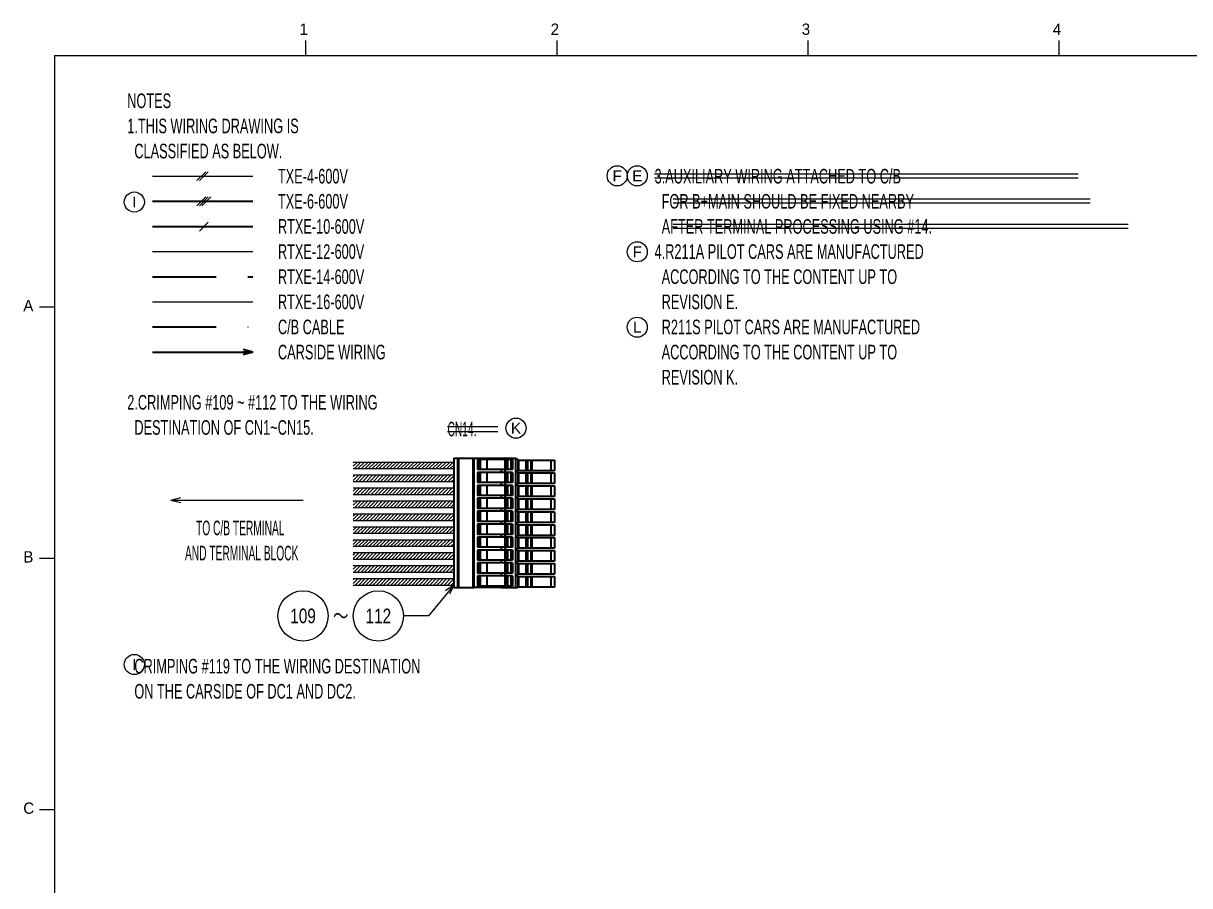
# Model space of a CAD drawing. Header units: millimetres. Extents: x 10 to 832, y 7 to 590.
# Drawn here: x 29.3 to 261.5, y 418.8 to 590.4 of the extents above; entities that cross this region are included whole.
import ezdxf
from ezdxf.enums import TextEntityAlignment as Align

# ---------------------------------------------------------------- set-up
doc = ezdxf.new("R2010")
doc.units = ezdxf.units.MM
doc.linetypes.add('DASHDOT', pattern=[25.3, 12.7, -6.3, 0, -6.3])
doc.linetypes.add('DASHED', pattern=[19, 12.7, -6.3])
for name, color, linetype in [('GR1_05', 7, 'Continuous'), ('GR1_15', 7, 'Continuous'), ('図面枠B6M', 7, 'Continuous'), ('表題、部品表_01', 7, 'Continuous')]:
    doc.layers.add(name, color=color, linetype=linetype)
doc.styles.add('HG丸ｺﾞｼｯｸM-PRO', font='')
doc.styles.get('HG丸ｺﾞｼｯｸM-PRO').set_extended_font_data('HG丸ｺﾞｼｯｸM-PRO')
pattern_1 = [(45, (0, 0), (-0.3535534, 0.3535534), [])]

# ---------------------------------------------------------------- blocks, each defined once
blk = doc.blocks.new('BLKF023')
at = {"layer": '図面枠B6M', "color": 4, "linetype": 'Continuous', "lineweight": 13}
for p, q in [((85.5, 587), (85.5, 584)), ((135.5, 587), (135.5, 584)), ((185.5, 587), (185.5, 584)), ((235.5, 587), (235.5, 584)), ((32.5, 534), (35.5, 534)), ((32.5, 484), (35.5, 484)), ((32.5, 434), (35.5, 434))]:
    blk.add_line(p, q, dxfattribs=at)
at = {"layer": '図面枠B6M', "color": 2, "linetype": 'Continuous', "lineweight": 25}
for q in [(35.5, 15), (831.5, 584)]:
    blk.add_line((35.5, 584), q, dxfattribs=at)
at = {"layer": '図面枠B6M', "color": 4, "linetype": 'Continuous', "lineweight": 13, "style": 'HG丸ｺﾞｼｯｸM-PRO'}
for s, width, p in [('1', 1.003994, (84.29, 587.45)), ('2', 1.003994, (134.3, 587.45)), ('3', 1.003994, (184.29, 587.45)), ('4', 1.003994, (234.29, 587.45)), ('A', 1.002405, (29.29, 532.45)), ('B', 1.004704, (29.29, 482.45)), ('C', 1.001214, (29.29, 432.45))]:
    blk.add_text(s, height=2.25, dxfattribs=dict(at, width=width)).set_placement(p, align=Align.BOTTOM_LEFT)
blk = doc.blocks.new('FXTIP_ARROW_E')
at = {"color": 0, "linetype": 'Continuous', "lineweight": -2}
for q in [(-1, 0), (-0.97, 0.26), (-0.97, -0.26)]:
    blk.add_line((0, 0), q, dxfattribs=at)
blk = doc.blocks.new('BLKF164')
at = {"layer": '表題、部品表_01', "color": 3, "linetype": 'Continuous', "lineweight": 35}
for p, q in [((115, 503.87), (115.75, 503.87)), ((115, 503.87), (115, 478.13)), ((115.75, 503.87), (115.8, 503.87)), ((115.75, 503.87), (115.75, 478.13)), ((115.8, 503.87), (115.85, 503.87)), ((115.85, 503.87), (115.93, 503.87)), ((115.93, 503.87), (118.8, 503.87)), ((115.93, 503.87), (115.93, 478.13)), ((118.8, 503.87), (118.98, 503.87)), ((118.8, 503.87), (118.8, 478.13)), ((118.98, 503.87), (124.45, 503.87)), ((118.98, 503.87), (118.98, 478.13)), ((119.73, 503.62), (119.73, 501.6)), ((119.87, 503.62), (119.73, 503.62)), ((120.28, 503.62), (119.87, 503.62)), ((119.87, 503.62), (119.87, 501.6)), ((121.59, 503.62), (120.28, 503.62)), ((120.28, 503.62), (120.28, 501.6)), ((121.59, 503.62), (121.59, 501.6)), ((124.45, 503.62), (121.59, 503.62)), ((124.45, 503.87), (125.16, 503.87)), ((124.45, 503.62), (124.45, 503.87)), ((125.16, 503.62), (124.45, 503.62)), ((125.23, 503.87), (125.16, 503.87)), ((125.16, 503.62), (125.16, 503.87)), ((125.16, 503.62), (125.2, 503.62)), ((125.2, 503.62), (125.2, 501.6)), ((125.2, 503.62), (125.23, 503.62)), ((125.23, 503.87), (127.29, 503.87)), ((125.23, 503.62), (125.23, 503.87)), ((125.44, 503.62), (125.23, 503.62)), ((125.73, 503.62), (125.44, 503.62)), ((125.44, 503.62), (125.44, 501.6)), ((125.73, 503.62), (125.73, 501.6)), ((126.34, 503.62), (125.73, 503.62)), ((126.69, 503.62), (126.34, 503.62)), ((126.34, 503.62), (126.34, 501.6)), ((126.69, 503.62), (126.69, 501.6)), ((127.29, 503.87), (127.31, 503.87)), ((127.29, 503.87), (127.29, 478.13)), ((127.31, 503.87), (127.81, 503.52)), ((127.81, 503.52), (127.84, 503.52)), ((127.84, 501.4), (127.84, 503.52)), ((127.84, 503.52), (127.98, 503.52)), ((127.98, 503.52), (129.45, 503.52)), ((127.98, 501.4), (127.98, 503.52)), ((129.45, 503.52), (129.73, 503.52)), ((129.45, 501.4), (129.45, 503.52)), ((129.73, 503.52), (130.45, 503.52)), ((129.73, 501.4), (129.73, 503.52)), ((130.45, 503.52), (130.59, 503.52)), ((130.45, 501.4), (130.45, 503.52)), ((130.59, 501.4), (130.59, 503.52)), ((130.59, 503.52), (134.34, 503.52)), ((134.34, 503.52), (135.09, 503.52)), ((134.34, 503.52), (134.34, 501.4)), ((135.09, 503.52), (135.09, 501.4)), ((119.87, 501.6), (119.73, 501.6)), ((119.87, 501.05), (119.73, 501.05)), ((119.73, 501.05), (119.73, 499.02)), ((120.28, 501.6), (119.87, 501.6)), ((120.28, 501.05), (119.87, 501.05)), ((119.87, 501.05), (119.87, 499.02)), ((121.59, 501.6), (120.28, 501.6)), ((121.59, 501.05), (120.28, 501.05)), ((120.28, 501.05), (120.28, 499.02)), ((124.45, 501.6), (121.59, 501.6)), ((121.59, 501.05), (121.59, 499.02)), ((124.45, 501.05), (121.59, 501.05)), ((125.16, 501.6), (124.45, 501.6)), ((124.45, 501.6), (124.45, 501.3)), ((124.45, 501.05), (124.45, 501.3)), ((125.16, 501.05), (124.45, 501.05)), ((125.16, 501.6), (125.2, 501.6)), ((125.16, 501.6), (125.16, 501.3)), ((125.16, 501.05), (125.16, 501.3)), ((125.16, 501.3), (125.23, 501.3)), ((125.16, 501.05), (125.2, 501.05)), ((125.2, 501.6), (125.23, 501.6)), ((125.2, 501.05), (125.23, 501.05)), ((125.2, 501.05), (125.2, 499.02)), ((125.44, 501.6), (125.23, 501.6)), ((125.23, 501.6), (125.23, 501.3)), ((125.23, 501.05), (125.23, 501.3)), ((125.44, 501.05), (125.23, 501.05)), ((125.73, 501.6), (125.44, 501.6)), ((125.73, 501.05), (125.44, 501.05)), ((125.44, 501.05), (125.44, 499.02)), ((126.34, 501.6), (125.73, 501.6)), ((126.34, 501.05), (125.73, 501.05)), ((125.73, 501.05), (125.73, 499.02)), ((126.69, 501.6), (126.34, 501.6)), ((126.69, 501.05), (126.34, 501.05)), ((126.34, 501.05), (126.34, 499.02)), ((126.69, 501.05), (126.69, 499.02)), ((127.31, 501.3), (127.81, 500.95)), ((127.31, 501.3), (127.67, 501.3)), ((127.81, 501.4), (127.67, 501.3)), ((127.84, 501.4), (127.81, 501.4)), ((127.81, 500.95), (127.84, 500.95)), ((127.98, 501.4), (127.84, 501.4)), ((127.84, 498.82), (127.84, 500.95)), ((127.84, 500.95), (127.98, 500.95)), ((129.45, 501.4), (127.98, 501.4)), ((127.98, 498.82), (127.98, 500.95)), ((127.98, 500.95), (129.45, 500.95)), ((129.73, 501.4), (129.45, 501.4)), ((129.45, 498.82), (129.45, 500.95)), ((129.45, 500.95), (129.73, 500.95)), ((130.45, 501.4), (129.73, 501.4)), ((129.73, 498.82), (129.73, 500.95)), ((129.73, 500.95), (130.45, 500.95)), ((130.59, 501.4), (130.45, 501.4)), ((130.45, 498.82), (130.45, 500.95)), ((130.45, 500.95), (130.59, 500.95)), ((134.34, 501.4), (130.59, 501.4)), ((130.59, 500.95), (134.34, 500.95)), ((130.59, 498.82), (130.59, 500.95)), ((135.09, 501.4), (134.34, 501.4)), ((134.34, 500.95), (135.09, 500.95)), ((134.34, 500.95), (134.34, 498.82)), ((135.09, 500.95), (135.09, 498.82)), ((119.87, 499.02), (119.73, 499.02)), ((119.87, 498.47), (119.73, 498.47)), ((119.73, 498.47), (119.73, 496.45)), ((120.28, 499.02), (119.87, 499.02)), ((120.28, 498.47), (119.87, 498.47)), ((119.87, 498.47), (119.87, 496.45)), ((121.59, 499.02), (120.28, 499.02)), ((121.59, 498.47), (120.28, 498.47)), ((120.28, 498.47), (120.28, 496.45)), ((124.45, 499.02), (121.59, 499.02)), ((121.59, 498.47), (121.59, 496.45)), ((124.45, 498.47), (121.59, 498.47)), ((124.45, 499.02), (124.45, 498.72)), ((125.16, 499.02), (124.45, 499.02)), ((124.45, 498.47), (124.45, 498.72)), ((125.16, 498.47), (124.45, 498.47)), ((125.16, 499.02), (125.2, 499.02)), ((125.16, 499.02), (125.16, 498.72)), ((125.16, 498.72), (125.23, 498.72)), ((125.16, 498.47), (125.16, 498.72)), ((125.16, 498.47), (125.2, 498.47)), ((125.2, 499.02), (125.23, 499.02)), ((125.2, 498.47), (125.23, 498.47)), ((125.2, 498.47), (125.2, 496.45)), ((125.44, 499.02), (125.23, 499.02)), ((125.23, 499.02), (125.23, 498.72)), ((125.23, 498.47), (125.23, 498.72)), ((125.44, 498.47), (125.23, 498.47)), ((125.73, 499.02), (125.44, 499.02)), ((125.44, 498.47), (125.44, 496.45)), ((125.73, 498.47), (125.44, 498.47)), ((126.34, 499.02), (125.73, 499.02)), ((125.73, 498.47), (125.73, 496.45)), ((126.34, 498.47), (125.73, 498.47)), ((126.69, 499.02), (126.34, 499.02)), ((126.34, 498.47), (126.34, 496.45)), ((126.69, 498.47), (126.34, 498.47)), ((126.69, 498.47), (126.69, 496.45)), ((127.31, 498.72), (127.81, 498.37)), ((127.31, 498.72), (127.67, 498.72)), ((127.81, 498.82), (127.67, 498.72)), ((127.84, 498.82), (127.81, 498.82)), ((127.81, 498.37), (127.84, 498.37)), ((127.98, 498.82), (127.84, 498.82)), ((127.84, 496.25), (127.84, 498.37)), ((127.84, 498.37), (127.98, 498.37)), ((129.45, 498.82), (127.98, 498.82)), ((127.98, 496.25), (127.98, 498.37)), ((127.98, 498.37), (129.45, 498.37)), ((129.73, 498.82), (129.45, 498.82)), ((129.45, 496.25), (129.45, 498.37)), ((129.45, 498.37), (129.73, 498.37)), ((130.45, 498.82), (129.73, 498.82)), ((129.73, 496.25), (129.73, 498.37)), ((129.73, 498.37), (130.45, 498.37)), ((130.59, 498.82), (130.45, 498.82)), ((130.45, 496.25), (130.45, 498.37)), ((130.45, 498.37), (130.59, 498.37)), ((134.34, 498.82), (130.59, 498.82)), ((130.59, 498.37), (134.34, 498.37)), ((130.59, 496.25), (130.59, 498.37)), ((135.09, 498.82), (134.34, 498.82)), ((134.34, 498.37), (135.09, 498.37)), ((134.34, 498.37), (134.34, 496.25)), ((135.09, 498.37), (135.09, 496.25)), ((119.87, 496.45), (119.73, 496.45)), ((119.87, 495.9), (119.73, 495.9)), ((119.73, 495.9), (119.73, 493.87)), ((120.28, 496.45), (119.87, 496.45)), ((119.87, 495.9), (119.87, 493.87)), ((120.28, 495.9), (119.87, 495.9)), ((121.59, 496.45), (120.28, 496.45)), ((121.59, 495.9), (120.28, 495.9)), ((120.28, 495.9), (120.28, 493.87)), ((124.45, 496.45), (121.59, 496.45)), ((121.59, 495.9), (121.59, 493.87)), ((124.45, 495.9), (121.59, 495.9)), ((124.45, 496.45), (124.45, 496.15)), ((125.16, 496.45), (124.45, 496.45)), ((124.45, 495.9), (124.45, 496.15)), ((125.16, 495.9), (124.45, 495.9)), ((125.16, 496.45), (125.2, 496.45)), ((125.16, 496.45), (125.16, 496.15)), ((125.16, 495.9), (125.16, 496.15)), ((125.16, 496.15), (125.23, 496.15)), ((125.16, 495.9), (125.2, 495.9)), ((125.2, 496.45), (125.23, 496.45)), ((125.2, 495.9), (125.2, 493.87)), ((125.2, 495.9), (125.23, 495.9)), ((125.44, 496.45), (125.23, 496.45)), ((125.23, 496.45), (125.23, 496.15)), ((125.23, 495.9), (125.23, 496.15)), ((125.44, 495.9), (125.23, 495.9)), ((125.73, 496.45), (125.44, 496.45)), ((125.44, 495.9), (125.44, 493.87)), ((125.73, 495.9), (125.44, 495.9)), ((126.34, 496.45), (125.73, 496.45)), ((126.34, 495.9), (125.73, 495.9)), ((125.73, 495.9), (125.73, 493.87)), ((126.69, 496.45), (126.34, 496.45)), ((126.34, 495.9), (126.34, 493.87)), ((126.69, 495.9), (126.34, 495.9)), ((126.69, 495.9), (126.69, 493.87)), ((127.31, 496.15), (127.81, 495.8)), ((127.31, 496.15), (127.67, 496.15)), ((127.81, 496.25), (127.67, 496.15)), ((127.84, 496.25), (127.81, 496.25)), ((127.81, 495.8), (127.84, 495.8)), ((127.98, 496.25), (127.84, 496.25)), ((127.84, 493.67), (127.84, 495.8)), ((127.84, 495.8), (127.98, 495.8)), ((129.45, 496.25), (127.98, 496.25)), ((127.98, 493.67), (127.98, 495.8)), ((127.98, 495.8), (129.45, 495.8)), ((129.73, 496.25), (129.45, 496.25)), ((129.45, 493.67), (129.45, 495.8)), ((129.45, 495.8), (129.73, 495.8)), ((130.45, 496.25), (129.73, 496.25)), ((129.73, 493.67), (129.73, 495.8)), ((129.73, 495.8), (130.45, 495.8)), ((130.59, 496.25), (130.45, 496.25)), ((130.45, 493.67), (130.45, 495.8)), ((130.45, 495.8), (130.59, 495.8)), ((134.34, 496.25), (130.59, 496.25)), ((130.59, 493.67), (130.59, 495.8)), ((130.59, 495.8), (134.34, 495.8)), ((135.09, 496.25), (134.34, 496.25)), ((134.34, 495.8), (134.34, 493.67)), ((134.34, 495.8), (135.09, 495.8)), ((135.09, 495.8), (135.09, 493.67)), ((119.87, 493.87), (119.73, 493.87)), ((119.73, 493.33), (119.73, 491.3)), ((119.87, 493.33), (119.73, 493.33)), ((120.28, 493.87), (119.87, 493.87)), ((119.87, 493.33), (119.87, 491.3)), ((120.28, 493.33), (119.87, 493.33)), ((121.59, 493.87), (120.28, 493.87)), ((120.28, 493.33), (120.28, 491.3)), ((121.59, 493.33), (120.28, 493.33)), ((124.45, 493.87), (121.59, 493.87)), ((121.59, 493.33), (121.59, 491.3)), ((124.45, 493.33), (121.59, 493.33)), ((124.45, 493.87), (124.45, 493.57)), ((125.16, 493.87), (124.45, 493.87)), ((124.45, 493.33), (124.45, 493.57)), ((125.16, 493.33), (124.45, 493.33)), ((125.16, 493.87), (125.16, 493.57)), ((125.16, 493.87), (125.2, 493.87)), ((125.16, 493.33), (125.16, 493.57)), ((125.16, 493.57), (125.23, 493.57)), ((125.16, 493.33), (125.2, 493.33)), ((125.2, 493.87), (125.23, 493.87)), ((125.2, 493.33), (125.2, 491.3)), ((125.2, 493.33), (125.23, 493.33)), ((125.44, 493.87), (125.23, 493.87)), ((125.23, 493.87), (125.23, 493.57)), ((125.23, 493.33), (125.23, 493.57)), ((125.44, 493.33), (125.23, 493.33)), ((125.73, 493.87), (125.44, 493.87)), ((125.73, 493.33), (125.44, 493.33)), ((125.44, 493.33), (125.44, 491.3)), ((126.34, 493.87), (125.73, 493.87)), ((125.73, 493.33), (125.73, 491.3)), ((126.34, 493.33), (125.73, 493.33)), ((126.69, 493.87), (126.34, 493.87)), ((126.69, 493.33), (126.34, 493.33)), ((126.34, 493.33), (126.34, 491.3)), ((126.69, 493.33), (126.69, 491.3)), ((127.31, 493.57), (127.81, 493.23)), ((127.31, 493.57), (127.67, 493.57)), ((127.81, 493.67), (127.67, 493.57)), ((127.84, 493.67), (127.81, 493.67)), ((127.81, 493.23), (127.84, 493.23)), ((127.98, 493.67), (127.84, 493.67)), ((127.84, 493.23), (127.98, 493.23)), ((127.84, 491.1), (127.84, 493.23)), ((129.45, 493.67), (127.98, 493.67)), ((127.98, 493.23), (129.45, 493.23)), ((127.98, 491.1), (127.98, 493.23)), ((129.73, 493.67), (129.45, 493.67)), ((129.45, 491.1), (129.45, 493.23)), ((129.45, 493.23), (129.73, 493.23)), ((130.45, 493.67), (129.73, 493.67)), ((129.73, 493.23), (130.45, 493.23)), ((129.73, 491.1), (129.73, 493.23)), ((130.59, 493.67), (130.45, 493.67)), ((130.45, 493.23), (130.59, 493.23)), ((130.45, 491.1), (130.45, 493.23)), ((134.34, 493.67), (130.59, 493.67)), ((130.59, 493.23), (134.34, 493.23)), ((130.59, 491.1), (130.59, 493.23)), ((135.09, 493.67), (134.34, 493.67)), ((134.34, 493.23), (134.34, 491.1)), ((134.34, 493.23), (135.09, 493.23)), ((135.09, 493.23), (135.09, 491.1)), ((119.87, 491.3), (119.73, 491.3)), ((119.73, 490.75), (119.73, 488.73)), ((119.87, 490.75), (119.73, 490.75)), ((120.28, 491.3), (119.87, 491.3)), ((119.87, 490.75), (119.87, 488.73)), ((120.28, 490.75), (119.87, 490.75)), ((121.59, 491.3), (120.28, 491.3)), ((120.28, 490.75), (120.28, 488.73)), ((121.59, 490.75), (120.28, 490.75)), ((124.45, 491.3), (121.59, 491.3)), ((121.59, 490.75), (121.59, 488.73)), ((124.45, 490.75), (121.59, 490.75)), ((125.16, 491.3), (124.45, 491.3)), ((124.45, 491.3), (124.45, 491)), ((124.45, 490.75), (124.45, 491)), ((125.16, 490.75), (124.45, 490.75)), ((125.16, 491.3), (125.16, 491)), ((125.16, 491.3), (125.2, 491.3)), ((125.16, 490.75), (125.16, 491)), ((125.16, 491), (125.23, 491)), ((125.16, 490.75), (125.2, 490.75)), ((125.2, 491.3), (125.23, 491.3)), ((125.2, 490.75), (125.2, 488.73)), ((125.2, 490.75), (125.23, 490.75)), ((125.44, 491.3), (125.23, 491.3)), ((125.23, 491.3), (125.23, 491)), ((125.23, 490.75), (125.23, 491)), ((125.44, 490.75), (125.23, 490.75)), ((125.73, 491.3), (125.44, 491.3)), ((125.44, 490.75), (125.44, 488.73)), ((125.73, 490.75), (125.44, 490.75)), ((126.34, 491.3), (125.73, 491.3)), ((125.73, 490.75), (125.73, 488.73)), ((126.34, 490.75), (125.73, 490.75)), ((126.69, 491.3), (126.34, 491.3)), ((126.69, 490.75), (126.34, 490.75)), ((126.34, 490.75), (126.34, 488.73)), ((126.69, 490.75), (126.69, 488.73)), ((127.31, 491), (127.81, 490.65)), ((127.31, 491), (127.67, 491)), ((127.81, 491.1), (127.67, 491)), ((127.84, 491.1), (127.81, 491.1)), ((127.81, 490.65), (127.84, 490.65)), ((127.98, 491.1), (127.84, 491.1)), ((127.84, 490.65), (127.98, 490.65)), ((127.84, 488.53), (127.84, 490.65)), ((129.45, 491.1), (127.98, 491.1)), ((127.98, 490.65), (129.45, 490.65)), ((127.98, 488.53), (127.98, 490.65)), ((129.73, 491.1), (129.45, 491.1)), ((129.45, 490.65), (129.73, 490.65)), ((129.45, 488.53), (129.45, 490.65)), ((130.45, 491.1), (129.73, 491.1)), ((129.73, 490.65), (130.45, 490.65)), ((129.73, 488.53), (129.73, 490.65)), ((130.59, 491.1), (130.45, 491.1)), ((130.45, 488.53), (130.45, 490.65)), ((130.45, 490.65), (130.59, 490.65)), ((134.34, 491.1), (130.59, 491.1)), ((130.59, 490.65), (134.34, 490.65)), ((130.59, 488.53), (130.59, 490.65)), ((135.09, 491.1), (134.34, 491.1)), ((134.34, 490.65), (135.09, 490.65)), ((134.34, 490.65), (134.34, 488.53)), ((135.09, 490.65), (135.09, 488.53)), ((119.87, 488.73), (119.73, 488.73)), ((119.73, 488.18), (119.73, 486.15)), ((119.87, 488.18), (119.73, 488.18)), ((120.28, 488.73), (119.87, 488.73)), ((119.87, 488.18), (119.87, 486.15)), ((120.28, 488.18), (119.87, 488.18)), ((121.59, 488.73), (120.28, 488.73)), ((120.28, 488.18), (120.28, 486.15)), ((121.59, 488.18), (120.28, 488.18)), ((124.45, 488.73), (121.59, 488.73)), ((121.59, 488.18), (121.59, 486.15)), ((124.45, 488.18), (121.59, 488.18)), ((125.16, 488.73), (124.45, 488.73)), ((124.45, 488.73), (124.45, 488.43)), ((124.45, 488.18), (124.45, 488.43)), ((125.16, 488.18), (124.45, 488.18)), ((125.16, 488.73), (125.2, 488.73)), ((125.16, 488.73), (125.16, 488.43)), ((125.16, 488.18), (125.16, 488.43)), ((125.16, 488.43), (125.23, 488.43)), ((125.16, 488.18), (125.2, 488.18)), ((125.2, 488.73), (125.23, 488.73)), ((125.2, 488.18), (125.2, 486.15)), ((125.2, 488.18), (125.23, 488.18)), ((125.44, 488.73), (125.23, 488.73)), ((125.23, 488.73), (125.23, 488.43)), ((125.23, 488.18), (125.23, 488.43)), ((125.44, 488.18), (125.23, 488.18)), ((125.73, 488.73), (125.44, 488.73)), ((125.44, 488.18), (125.44, 486.15)), ((125.73, 488.18), (125.44, 488.18)), ((126.34, 488.73), (125.73, 488.73)), ((126.34, 488.18), (125.73, 488.18)), ((125.73, 488.18), (125.73, 486.15)), ((126.69, 488.73), (126.34, 488.73)), ((126.34, 488.18), (126.34, 486.15)), ((126.69, 488.18), (126.34, 488.18)), ((126.69, 488.18), (126.69, 486.15)), ((127.31, 488.43), (127.81, 488.08)), ((127.31, 488.43), (127.67, 488.43)), ((127.81, 488.53), (127.67, 488.43)), ((127.84, 488.53), (127.81, 488.53)), ((127.81, 488.08), (127.84, 488.08)), ((127.98, 488.53), (127.84, 488.53)), ((127.84, 485.95), (127.84, 488.08)), ((127.84, 488.08), (127.98, 488.08)), ((129.45, 488.53), (127.98, 488.53)), ((127.98, 488.08), (129.45, 488.08)), ((127.98, 485.95), (127.98, 488.08)), ((129.73, 488.53), (129.45, 488.53)), ((129.45, 485.95), (129.45, 488.08)), ((129.45, 488.08), (129.73, 488.08)), ((130.45, 488.53), (129.73, 488.53)), ((129.73, 488.08), (130.45, 488.08)), ((129.73, 485.95), (129.73, 488.08)), ((130.59, 488.53), (130.45, 488.53)), ((130.45, 488.08), (130.59, 488.08)), ((130.45, 485.95), (130.45, 488.08)), ((134.34, 488.53), (130.59, 488.53)), ((130.59, 488.08), (134.34, 488.08)), ((130.59, 485.95), (130.59, 488.08)), ((135.09, 488.53), (134.34, 488.53)), ((134.34, 488.08), (135.09, 488.08)), ((134.34, 488.08), (134.34, 485.95)), ((135.09, 488.08), (135.09, 485.95)), ((119.87, 486.15), (119.73, 486.15)), ((119.87, 485.6), (119.73, 485.6)), ((119.73, 485.6), (119.73, 483.58)), ((120.28, 486.15), (119.87, 486.15)), ((120.28, 485.6), (119.87, 485.6)), ((119.87, 485.6), (119.87, 483.58)), ((121.59, 486.15), (120.28, 486.15)), ((121.59, 485.6), (120.28, 485.6)), ((120.28, 485.6), (120.28, 483.58)), ((124.45, 486.15), (121.59, 486.15)), ((124.45, 485.6), (121.59, 485.6)), ((121.59, 485.6), (121.59, 483.58)), ((125.16, 486.15), (124.45, 486.15)), ((124.45, 486.15), (124.45, 485.85)), ((124.45, 485.6), (124.45, 485.85)), ((125.16, 485.6), (124.45, 485.6)), ((125.16, 486.15), (125.2, 486.15)), ((125.16, 486.15), (125.16, 485.85)), ((125.16, 485.85), (125.23, 485.85)), ((125.16, 485.6), (125.16, 485.85)), ((125.16, 485.6), (125.2, 485.6)), ((125.2, 486.15), (125.23, 486.15)), ((125.2, 485.6), (125.2, 483.58)), ((125.2, 485.6), (125.23, 485.6)), ((125.44, 486.15), (125.23, 486.15)), ((125.23, 486.15), (125.23, 485.85)), ((125.23, 485.6), (125.23, 485.85)), ((125.44, 485.6), (125.23, 485.6)), ((125.73, 486.15), (125.44, 486.15)), ((125.73, 485.6), (125.44, 485.6)), ((125.44, 485.6), (125.44, 483.58)), ((126.34, 486.15), (125.73, 486.15)), ((126.34, 485.6), (125.73, 485.6)), ((125.73, 485.6), (125.73, 483.58)), ((126.69, 486.15), (126.34, 486.15)), ((126.69, 485.6), (126.34, 485.6)), ((126.34, 485.6), (126.34, 483.58)), ((126.69, 485.6), (126.69, 483.58)), ((127.31, 485.85), (127.81, 485.5)), ((127.31, 485.85), (127.67, 485.85)), ((127.81, 485.95), (127.67, 485.85)), ((127.84, 485.95), (127.81, 485.95)), ((127.81, 485.5), (127.84, 485.5)), ((127.98, 485.95), (127.84, 485.95)), ((127.84, 483.38), (127.84, 485.5)), ((127.84, 485.5), (127.98, 485.5)), ((129.45, 485.95), (127.98, 485.95)), ((127.98, 483.38), (127.98, 485.5)), ((127.98, 485.5), (129.45, 485.5)), ((129.73, 485.95), (129.45, 485.95)), ((129.45, 483.38), (129.45, 485.5)), ((129.45, 485.5), (129.73, 485.5)), ((130.45, 485.95), (129.73, 485.95)), ((129.73, 483.38), (129.73, 485.5)), ((129.73, 485.5), (130.45, 485.5)), ((130.59, 485.95), (130.45, 485.95)), ((130.45, 485.5), (130.59, 485.5)), ((130.45, 483.38), (130.45, 485.5)), ((134.34, 485.95), (130.59, 485.95)), ((130.59, 485.5), (134.34, 485.5)), ((130.59, 483.38), (130.59, 485.5)), ((135.09, 485.95), (134.34, 485.95)), ((134.34, 485.5), (135.09, 485.5)), ((134.34, 485.5), (134.34, 483.38)), ((135.09, 485.5), (135.09, 483.38)), ((119.87, 483.58), (119.73, 483.58)), ((120.28, 483.58), (119.87, 483.58)), ((121.59, 483.58), (120.28, 483.58)), ((124.45, 483.58), (121.59, 483.58)), ((124.45, 483.58), (124.45, 483.28)), ((125.16, 483.58), (124.45, 483.58)), ((124.45, 483.03), (124.45, 483.28)), ((125.16, 483.58), (125.16, 483.28)), ((125.16, 483.58), (125.2, 483.58)), ((125.16, 483.28), (125.23, 483.28)), ((125.16, 483.03), (125.16, 483.28)), ((125.2, 483.58), (125.23, 483.58)), ((125.44, 483.58), (125.23, 483.58)), ((125.23, 483.58), (125.23, 483.28)), ((125.23, 483.03), (125.23, 483.28)), ((125.73, 483.58), (125.44, 483.58)), ((126.34, 483.58), (125.73, 483.58)), ((126.69, 483.58), (126.34, 483.58)), ((127.31, 483.28), (127.67, 483.28)), ((127.31, 483.28), (127.81, 482.93)), ((127.81, 483.38), (127.67, 483.28)), ((127.84, 483.38), (127.81, 483.38)), ((127.98, 483.38), (127.84, 483.38)), ((129.45, 483.38), (127.98, 483.38)), ((129.73, 483.38), (129.45, 483.38)), ((130.45, 483.38), (129.73, 483.38)), ((130.59, 483.38), (130.45, 483.38)), ((134.34, 483.38), (130.59, 483.38)), ((135.09, 483.38), (134.34, 483.38)), ((119.87, 483.03), (119.73, 483.03)), ((119.73, 483.03), (119.73, 481)), ((119.87, 481), (119.73, 481)), ((119.87, 483.03), (119.87, 481)), ((120.28, 483.03), (119.87, 483.03)), ((120.28, 481), (119.87, 481)), ((120.28, 483.03), (120.28, 481)), ((121.59, 483.03), (120.28, 483.03)), ((121.59, 481), (120.28, 481)), ((124.45, 483.03), (121.59, 483.03)), ((121.59, 483.03), (121.59, 481)), ((124.45, 481), (121.59, 481)), ((125.16, 483.03), (124.45, 483.03)), ((124.45, 481), (124.45, 480.7)), ((125.16, 481), (124.45, 481)), ((125.16, 483.03), (125.2, 483.03)), ((125.16, 481), (125.2, 481)), ((125.16, 481), (125.16, 480.7)), ((125.2, 483.03), (125.2, 481)), ((125.2, 483.03), (125.23, 483.03)), ((125.2, 481), (125.23, 481)), ((125.44, 483.03), (125.23, 483.03)), ((125.44, 481), (125.23, 481)), ((125.23, 481), (125.23, 480.7)), ((125.73, 483.03), (125.44, 483.03)), ((125.44, 483.03), (125.44, 481)), ((125.73, 481), (125.44, 481)), ((125.73, 483.03), (125.73, 481)), ((126.34, 483.03), (125.73, 483.03)), ((126.34, 481), (125.73, 481)), ((126.69, 483.03), (126.34, 483.03)), ((126.34, 483.03), (126.34, 481)), ((126.69, 481), (126.34, 481)), ((126.69, 483.03), (126.69, 481)), ((127.81, 480.8), (127.67, 480.7)), ((127.81, 482.93), (127.84, 482.93)), ((127.84, 480.8), (127.81, 480.8)), ((127.84, 480.8), (127.84, 482.93)), ((127.84, 482.93), (127.98, 482.93)), ((127.98, 480.8), (127.84, 480.8)), ((127.98, 480.8), (127.98, 482.93)), ((127.98, 482.93), (129.45, 482.93)), ((129.45, 480.8), (127.98, 480.8)), ((129.45, 482.93), (129.73, 482.93)), ((129.45, 480.8), (129.45, 482.93)), ((129.73, 480.8), (129.45, 480.8)), ((129.73, 480.8), (129.73, 482.93)), ((129.73, 482.93), (130.45, 482.93)), ((130.45, 480.8), (129.73, 480.8)), ((130.45, 482.93), (130.59, 482.93)), ((130.45, 480.8), (130.45, 482.93)), ((130.59, 480.8), (130.45, 480.8)), ((130.59, 482.93), (134.34, 482.93)), ((130.59, 480.8), (130.59, 482.93)), ((134.34, 480.8), (130.59, 480.8)), ((134.34, 482.93), (134.34, 480.8)), ((134.34, 482.93), (135.09, 482.93)), ((135.09, 480.8), (134.34, 480.8)), ((135.09, 482.93), (135.09, 480.8)), ((119.87, 480.45), (119.73, 480.45)), ((119.73, 480.45), (119.73, 478.43)), ((119.87, 478.43), (119.73, 478.43)), ((120.28, 480.45), (119.87, 480.45)), ((119.87, 480.45), (119.87, 478.43)), ((120.28, 478.43), (119.87, 478.43)), ((121.59, 480.45), (120.28, 480.45)), ((120.28, 480.45), (120.28, 478.43)), ((121.59, 478.43), (120.28, 478.43)), ((124.45, 480.45), (121.59, 480.45)), ((121.59, 480.45), (121.59, 478.43)), ((124.45, 478.43), (121.59, 478.43)), ((124.45, 480.45), (124.45, 480.7)), ((125.16, 480.45), (124.45, 480.45)), ((124.45, 478.43), (124.45, 478.13)), ((125.16, 478.43), (124.45, 478.43)), ((125.16, 480.45), (125.16, 480.7)), ((125.16, 480.7), (125.23, 480.7)), ((125.16, 480.45), (125.2, 480.45)), ((125.16, 478.43), (125.16, 478.13)), ((125.16, 478.43), (125.2, 478.43)), ((125.2, 480.45), (125.2, 478.43)), ((125.2, 480.45), (125.23, 480.45)), ((125.2, 478.43), (125.23, 478.43)), ((125.23, 480.45), (125.23, 480.7)), ((125.44, 480.45), (125.23, 480.45)), ((125.44, 478.43), (125.23, 478.43)), ((125.23, 478.43), (125.23, 478.13)), ((125.73, 480.45), (125.44, 480.45)), ((125.44, 480.45), (125.44, 478.43)), ((125.73, 478.43), (125.44, 478.43)), ((126.34, 480.45), (125.73, 480.45)), ((125.73, 480.45), (125.73, 478.43)), ((126.34, 478.43), (125.73, 478.43)), ((126.69, 480.45), (126.34, 480.45)), ((126.34, 480.45), (126.34, 478.43)), ((126.69, 478.43), (126.34, 478.43)), ((126.69, 480.45), (126.69, 478.43)), ((127.31, 480.7), (127.67, 480.7)), ((127.31, 480.7), (127.81, 480.35)), ((127.81, 480.35), (127.84, 480.35)), ((127.84, 480.35), (127.98, 480.35)), ((127.84, 478.23), (127.84, 480.35)), ((127.98, 480.35), (129.45, 480.35)), ((127.98, 478.23), (127.98, 480.35)), ((129.45, 480.35), (129.73, 480.35)), ((129.45, 478.23), (129.45, 480.35)), ((129.73, 480.35), (130.45, 480.35)), ((129.73, 478.23), (129.73, 480.35)), ((130.45, 480.35), (130.59, 480.35)), ((130.45, 478.23), (130.45, 480.35)), ((130.59, 480.35), (134.34, 480.35)), ((130.59, 478.23), (130.59, 480.35)), ((134.34, 480.35), (135.09, 480.35)), ((134.34, 480.35), (134.34, 478.23)), ((135.09, 480.35), (135.09, 478.23)), ((115, 478.13), (115.75, 478.13)), ((115.75, 478.13), (115.93, 478.13)), ((115.93, 478.13), (118.8, 478.13)), ((118.8, 478.13), (118.98, 478.13)), ((124.45, 478.13), (118.98, 478.13)), ((124.45, 478.13), (125.16, 478.13)), ((125.23, 478.13), (125.16, 478.13)), ((125.23, 478.13), (127.29, 478.13)), ((127.29, 478.13), (127.67, 478.13)), ((127.81, 478.23), (127.67, 478.13)), ((127.84, 478.23), (127.81, 478.23)), ((127.98, 478.23), (127.84, 478.23)), ((129.45, 478.23), (127.98, 478.23)), ((129.73, 478.23), (129.45, 478.23)), ((130.45, 478.23), (129.73, 478.23)), ((130.59, 478.23), (130.45, 478.23)), ((134.34, 478.23), (130.59, 478.23)), ((135.09, 478.23), (134.34, 478.23))]:
    blk.add_line(p, q, dxfattribs=at)
blk = doc.blocks.new('BLKF165')
at = {"layer": '表題、部品表_01', "linetype": 'Continuous', "lineweight": 13}
h = blk.add_hatch(dxfattribs=at)
h.set_pattern_fill('_USER', color=4, scale=0.5, angle=45, style=0, pattern_type=0)
h.set_pattern_definition(pattern_1)
h.paths.add_polyline_path([(115, 503.11), (95, 503.11), (95, 501.81), (115, 501.81)], flags=0)
at = {"layer": '表題、部品表_01', "color": 4, "linetype": 'Continuous', "lineweight": 13}
for p, q in [((95, 503.11), (115, 503.11)), ((95, 501.81), (115, 501.81))]:
    blk.add_line(p, q, dxfattribs=at)
blk = doc.blocks.new('BLKF166')
at = {"layer": '表題、部品表_01', "linetype": 'Continuous', "lineweight": 13}
h = blk.add_hatch(dxfattribs=at)
h.set_pattern_fill('_USER', color=4, scale=0.5, angle=45, style=0, pattern_type=0)
h.set_pattern_definition(pattern_1)
h.paths.add_polyline_path([(115, 500.54), (95, 500.54), (95, 499.24), (115, 499.24)], flags=0)
at = {"layer": '表題、部品表_01', "color": 4, "linetype": 'Continuous', "lineweight": 13}
for p, q in [((95, 500.54), (115, 500.54)), ((95, 499.24), (115, 499.24))]:
    blk.add_line(p, q, dxfattribs=at)
blk = doc.blocks.new('BLKF167')
at = {"layer": '表題、部品表_01', "linetype": 'Continuous', "lineweight": 13}
h = blk.add_hatch(dxfattribs=at)
h.set_pattern_fill('_USER', color=4, scale=0.5, angle=45, style=0, pattern_type=0)
h.set_pattern_definition(pattern_1)
h.paths.add_polyline_path([(115, 497.96), (95, 497.96), (95, 496.66), (115, 496.66)], flags=0)
at = {"layer": '表題、部品表_01', "color": 4, "linetype": 'Continuous', "lineweight": 13}
for p, q in [((95, 497.96), (115, 497.96)), ((95, 496.66), (115, 496.66))]:
    blk.add_line(p, q, dxfattribs=at)
blk = doc.blocks.new('BLKF168')
at = {"layer": '表題、部品表_01', "linetype": 'Continuous', "lineweight": 13}
h = blk.add_hatch(dxfattribs=at)
h.set_pattern_fill('_USER', color=4, scale=0.5, angle=45, style=0, pattern_type=0)
h.set_pattern_definition(pattern_1)
h.paths.add_polyline_path([(115, 495.39), (95, 495.39), (95, 494.09), (115, 494.09)], flags=0)
at = {"layer": '表題、部品表_01', "color": 4, "linetype": 'Continuous', "lineweight": 13}
for p, q in [((95, 495.39), (115, 495.39)), ((95, 494.09), (115, 494.09))]:
    blk.add_line(p, q, dxfattribs=at)
blk = doc.blocks.new('BLKF169')
at = {"layer": '表題、部品表_01', "linetype": 'Continuous', "lineweight": 13}
h = blk.add_hatch(dxfattribs=at)
h.set_pattern_fill('_USER', color=4, scale=0.5, angle=45, style=0, pattern_type=0)
h.set_pattern_definition(pattern_1)
h.paths.add_polyline_path([(115, 492.8125), (95, 492.8125), (95, 491.5125), (115, 491.5125)], flags=0)
at = {"layer": '表題、部品表_01', "color": 4, "linetype": 'Continuous', "lineweight": 13}
for p, q in [((95, 492.8125), (115, 492.8125)), ((95, 491.5125), (115, 491.5125))]:
    blk.add_line(p, q, dxfattribs=at)
blk = doc.blocks.new('BLKF170')
at = {"layer": '表題、部品表_01', "linetype": 'Continuous', "lineweight": 13}
h = blk.add_hatch(dxfattribs=at)
h.set_pattern_fill('_USER', color=4, scale=0.5, angle=45, style=0, pattern_type=0)
h.set_pattern_definition(pattern_1)
h.paths.add_polyline_path([(115, 490.24), (95, 490.24), (95, 488.94), (115, 488.94)], flags=0)
at = {"layer": '表題、部品表_01', "color": 4, "linetype": 'Continuous', "lineweight": 13}
for p, q in [((95, 490.24), (115, 490.24)), ((95, 488.94), (115, 488.94))]:
    blk.add_line(p, q, dxfattribs=at)
blk = doc.blocks.new('BLKF171')
at = {"layer": '表題、部品表_01', "linetype": 'Continuous', "lineweight": 13}
h = blk.add_hatch(dxfattribs=at)
h.set_pattern_fill('_USER', color=4, scale=0.5, angle=45, style=0, pattern_type=0)
h.set_pattern_definition(pattern_1)
h.paths.add_polyline_path([(115, 487.66), (95, 487.66), (95, 486.36), (115, 486.36)], flags=0)
at = {"layer": '表題、部品表_01', "color": 4, "linetype": 'Continuous', "lineweight": 13}
for p, q in [((95, 487.66), (115, 487.66)), ((95, 486.36), (115, 486.36))]:
    blk.add_line(p, q, dxfattribs=at)
blk = doc.blocks.new('BLKF172')
at = {"layer": '表題、部品表_01', "linetype": 'Continuous', "lineweight": 13}
h = blk.add_hatch(dxfattribs=at)
h.set_pattern_fill('_USER', color=4, scale=0.5, angle=45, style=0, pattern_type=0)
h.set_pattern_definition(pattern_1)
h.paths.add_polyline_path([(115, 485.09), (95, 485.09), (95, 483.79), (115, 483.79)], flags=0)
at = {"layer": '表題、部品表_01', "color": 4, "linetype": 'Continuous', "lineweight": 13}
for p, q in [((95, 485.09), (115, 485.09)), ((95, 483.79), (115, 483.79))]:
    blk.add_line(p, q, dxfattribs=at)
blk = doc.blocks.new('BLKF173')
at = {"layer": '表題、部品表_01', "linetype": 'Continuous', "lineweight": 13}
h = blk.add_hatch(dxfattribs=at)
h.set_pattern_fill('_USER', color=4, scale=0.5, angle=45, style=0, pattern_type=0)
h.set_pattern_definition(pattern_1)
h.paths.add_polyline_path([(115, 482.51), (95, 482.51), (95, 481.21), (115, 481.21)], flags=0)
at = {"layer": '表題、部品表_01', "color": 4, "linetype": 'Continuous', "lineweight": 13}
for p, q in [((95, 482.51), (115, 482.51)), ((95, 481.21), (115, 481.21))]:
    blk.add_line(p, q, dxfattribs=at)
blk = doc.blocks.new('BLKF174')
at = {"layer": '表題、部品表_01', "linetype": 'Continuous', "lineweight": 13}
h = blk.add_hatch(dxfattribs=at)
h.set_pattern_fill('_USER', color=4, scale=0.5, angle=45, style=0, pattern_type=0)
h.set_pattern_definition(pattern_1)
h.paths.add_polyline_path([(115, 479.94), (95, 479.94), (95, 478.64), (115, 478.64)], flags=0)
at = {"layer": '表題、部品表_01', "color": 4, "linetype": 'Continuous', "lineweight": 13}
for p, q in [((95, 479.94), (115, 479.94)), ((95, 478.64), (115, 478.64))]:
    blk.add_line(p, q, dxfattribs=at)
blk = doc.blocks.new('FXTIP_ARROW_S')
at = {"color": 0, "linetype": 'Continuous', "lineweight": -2}
for q in [(-1, 0), (-0.97, 0.26), (-0.97, -0.26)]:
    blk.add_line((0, 0), q, dxfattribs=at)
blk = doc.blocks.new('BLKF255')
at = {"layer": 'GR1_05', "color": 4, "linetype": 'Continuous', "lineweight": 13}
blk.add_circle((151.55, 560.07), 2, dxfattribs=at)
at = {"layer": 'GR1_05', "color": 4, "linetype": 'Continuous', "lineweight": 13, "style": 'HG丸ｺﾞｼｯｸM-PRO', "width": 1.04259}
blk.add_text('E', height=2.18, dxfattribs=at).set_placement((151.55, 560.07), align=Align.MIDDLE_CENTER)
blk = doc.blocks.new('BLKF281')
at = {"layer": 'GR1_05', "color": 4, "linetype": 'Continuous', "lineweight": 13}
blk.add_circle((147.55, 560.07), 2, dxfattribs=at)
at = {"layer": 'GR1_05', "color": 4, "linetype": 'Continuous', "lineweight": 13, "style": 'HG丸ｺﾞｼｯｸM-PRO', "width": 1.042153}
blk.add_text('F', height=2.18, dxfattribs=at).set_placement((147.55, 560.07), align=Align.MIDDLE_CENTER)
blk = doc.blocks.new('BLKF286')
at = {"layer": 'GR1_05', "color": 4, "linetype": 'Continuous', "lineweight": 13}
blk.add_circle((151.55, 544.95), 2, dxfattribs=at)
at = {"layer": 'GR1_05', "color": 4, "linetype": 'Continuous', "lineweight": 13, "style": 'HG丸ｺﾞｼｯｸM-PRO', "width": 1.042153}
blk.add_text('F', height=2.18, dxfattribs=at).set_placement((151.55, 544.95), align=Align.MIDDLE_CENTER)
blk = doc.blocks.new('BLKF318')
at = {"layer": 'GR1_05', "color": 4, "linetype": 'Continuous', "lineweight": 13}
blk.add_circle((51.4, 554.86), 2, dxfattribs=at)
at = {"layer": 'GR1_05', "color": 4, "linetype": 'Continuous', "lineweight": 13, "style": 'HG丸ｺﾞｼｯｸM-PRO', "width": 1.042153}
blk.add_text('I', height=2.18, dxfattribs=at).set_placement((51.4, 554.86), align=Align.MIDDLE_CENTER)
blk = doc.blocks.new('BLKF322')
at = {"layer": 'GR1_05', "color": 4, "linetype": 'Continuous', "lineweight": 13}
blk.add_circle((51.4, 462.83), 2, dxfattribs=at)
at = {"layer": 'GR1_05', "color": 4, "linetype": 'Continuous', "lineweight": 13, "style": 'HG丸ｺﾞｼｯｸM-PRO', "width": 1.042153}
blk.add_text('I', height=2.18, dxfattribs=at).set_placement((51.4, 462.83), align=Align.MIDDLE_CENTER)
blk = doc.blocks.new('BLKF365')
at = {"layer": 'GR1_05', "color": 4, "linetype": 'Continuous', "lineweight": 13}
blk.add_circle((127.4, 509.86), 2, dxfattribs=at)
at = {"layer": 'GR1_05', "color": 4, "linetype": 'Continuous', "lineweight": 13, "style": 'HG丸ｺﾞｼｯｸM-PRO', "width": 1.042301}
blk.add_text('K', height=2.18, dxfattribs=at).set_placement((127.4, 509.86), align=Align.MIDDLE_CENTER)
blk = doc.blocks.new('BLKF379')
at = {"layer": 'GR1_05', "color": 4, "linetype": 'Continuous', "lineweight": 13}
blk.add_circle((151.55, 529.95), 2, dxfattribs=at)
at = {"layer": 'GR1_05', "color": 4, "linetype": 'Continuous', "lineweight": 13, "style": 'HG丸ｺﾞｼｯｸM-PRO', "width": 1.042991}
blk.add_text('L', height=2.18, dxfattribs=at).set_placement((151.55, 529.95), align=Align.MIDDLE_CENTER)

msp = doc.modelspace()

# ---------------------------------------------------------------- linework, layer by layer
at = {"layer": 'GR1_05', "color": 4, "linetype": 'Continuous', "lineweight": 13}
for p, q in [((155, 560.47), (239.36, 560.47)), ((155, 559.67), (239.36, 559.67)), ((158.71, 555.47), (241.73, 555.47)), ((158.71, 554.67), (241.73, 554.67)), ((158.71, 550.47), (249.29, 550.47)), ((158.71, 549.67), (249.29, 549.67)), ((113.77, 510.18), (123.77, 510.18)), ((113.77, 509.18), (123.77, 509.18))]:
    msp.add_line(p, q, dxfattribs=at)
at = {"layer": 'GR1_15', "color": 4, "linetype": 'Continuous', "lineweight": 13}
for p, q in [((115, 478.64), (110, 472.5)), ((110, 472.5), (105, 472.5))]:
    msp.add_line(p, q, dxfattribs=at)
for centre in [(85, 472.5), (100, 472.5)]:
    msp.add_circle(centre, 5, dxfattribs=at)
at = {"layer": '表題、部品表_01', "color": 2, "linetype": 'Continuous', "lineweight": 25}
for p, q in [((55, 560), (75, 560)), ((55, 545), (75, 545))]:
    msp.add_line(p, q, dxfattribs=at)
at = {"layer": '表題、部品表_01', "color": 4, "linetype": 'Continuous', "lineweight": 13}
for p, q in [((65.63, 560.88), (63.87, 559.12)), ((66.13, 560.88), (64.37, 559.12)), ((65.63, 555.88), (63.87, 554.12)), ((66.13, 555.88), (64.37, 554.12)), ((66.63, 555.88), (64.87, 554.12)), ((66.13, 550.82), (64.37, 549.05)), ((55, 535), (75, 535)), ((58.7, 495.56), (85, 495.56))]:
    msp.add_line(p, q, dxfattribs=at)
at = {"layer": '表題、部品表_01', "color": 3, "linetype": 'Continuous', "lineweight": 35}
for p, q in [((55, 555), (75, 555)), ((55, 550), (75, 550)), ((55, 525), (75, 525))]:
    msp.add_line(p, q, dxfattribs=at)
at = {"layer": '表題、部品表_01', "color": 3, "linetype": 'DASHED', "lineweight": 35}
msp.add_line((55, 540), (75, 540), dxfattribs=at)
at = {"layer": '表題、部品表_01', "color": 3, "linetype": 'DASHDOT', "lineweight": 35}
msp.add_line((55, 530), (75, 530), dxfattribs=at)

# ---------------------------------------------------------------- block references
at = {"layer": 'GR1_05', "color": 4, "linetype": 'Continuous', "lineweight": 13}
for name in ['BLKF281', 'BLKF255', 'BLKF318', 'BLKF286', 'BLKF379', 'BLKF365', 'BLKF322']:
    msp.add_blockref(name, (0, 0), dxfattribs=at)
at = {"layer": 'GR1_15', "color": 4, "linetype": 'Continuous', "lineweight": 13, "xscale": 2, "yscale": 2, "rotation": 50.83153733292919}
msp.add_blockref('FXTIP_ARROW_S', (115, 478.64), dxfattribs=at)
at = {"layer": '図面枠B6M', "color": 4, "linetype": 'Continuous', "lineweight": 13}
msp.add_blockref('BLKF023', (0, 0), dxfattribs=at)
at = {"layer": '表題、部品表_01', "color": 3, "linetype": 'Continuous', "lineweight": 35, "xscale": 2, "yscale": 2, "rotation": 360}
msp.add_blockref('FXTIP_ARROW_E', (75, 525), dxfattribs=at)
at = {"layer": '表題、部品表_01', "color": 4, "linetype": 'Continuous', "lineweight": 13}
for name in ['BLKF165', 'BLKF166', 'BLKF167', 'BLKF168', 'BLKF169', 'BLKF170', 'BLKF171', 'BLKF172', 'BLKF173', 'BLKF174']:
    msp.add_blockref(name, (0, 0), dxfattribs=at)
at = {"layer": '表題、部品表_01', "color": 3, "linetype": 'Continuous', "lineweight": 35}
msp.add_blockref('BLKF164', (0, 0), dxfattribs=at)
at = {"layer": '表題、部品表_01', "color": 4, "linetype": 'Continuous', "lineweight": 13, "xscale": 2, "yscale": 2, "rotation": 180}
msp.add_blockref('FXTIP_ARROW_S', (58.7, 495.56), dxfattribs=at)

# ---------------------------------------------------------------- texts
at = {"layer": 'GR1_05', "color": 3, "linetype": 'Continuous', "lineweight": 35, "style": 'HG丸ｺﾞｼｯｸM-PRO'}
for s, height, width, p in [('3.AUXILIARY WIRING ATTACHED TO C/B', 2.9091, 0.652252, (155, 560)), ('  FOR B+MAIN SHOULD BE FIXED NEARBY', 2.9091, 0.652088, (155, 555)), ('  AFTER TERMINAL PROCESSING USING #14.', 2.9091, 0.6519, (155, 550)), ('CN14.', 2.909, 0.521863, (113.77, 509.68))]:
    msp.add_text(s, height=height, dxfattribs=dict(at, width=width)).set_placement(p, align=Align.MIDDLE_LEFT)
at = {"layer": 'GR1_15', "color": 3, "linetype": 'Continuous', "lineweight": 35, "style": 'HG丸ｺﾞｼｯｸM-PRO', "width": 0.784542}
for s, p in [('109', (85, 472.5)), ('112', (100, 472.5))]:
    msp.add_text(s, height=2.909, rotation=0, dxfattribs=at).set_placement(p, align=Align.MIDDLE_CENTER)
at = {"layer": 'GR1_15', "color": 3, "linetype": 'Continuous', "lineweight": 35, "style": 'HG丸ｺﾞｼｯｸM-PRO', "width": 0.781842}
msp.add_text('～', height=2.91, dxfattribs=at).set_placement((92.5, 472.5), align=Align.MIDDLE_CENTER)
at = {"layer": '表題、部品表_01', "color": 3, "linetype": 'Continuous', "lineweight": 35, "style": 'HG丸ｺﾞｼｯｸM-PRO'}
for s, height, width, p in [('NOTES', 2.909, 0.651237, (50, 575)), ('1.THIS WIRING DRAWING IS', 2.9091, 0.652686, (50, 570)), ('  CLASSIFIED AS BELOW.', 2.9091, 0.651918, (50, 565)), ('TXE-4-600V', 2.909, 0.651539, (80, 560)), ('TXE-6-600V', 2.909, 0.651539, (80, 555)), ('RTXE-10-600V', 2.9091, 0.651876, (80, 550)), ('RTXE-12-600V', 2.9091, 0.651876, (80, 545)), ('4.R211A PILOT CARS ARE MANUFACTURED', 2.9091, 0.652282, (155, 545)), ('RTXE-14-600V', 2.9091, 0.651876, (80, 540)), ('  ACCORDING TO THE CONTENT UP TO', 2.9091, 0.651478, (155, 540)), ('RTXE-16-600V', 2.9091, 0.651876, (80, 535)), ('  REVISION E. ', 2.9091, 0.651671, (155, 535)), ('C/B CABLE', 2.909, 0.651388, (80, 530)), ('  R211S PILOT CARS ARE MANUFACTURED', 2.9091, 0.652166, (155, 530)), ('CARSIDE WIRING', 2.9091, 0.652911, (80, 525)), ('  ACCORDING TO THE CONTENT UP TO', 2.9091, 0.651478, (155, 525)), ('  REVISION K. ', 2.9091, 0.651995, (155, 520)), ('2.CRIMPING #109 ~ #112 TO THE WIRING', 2.9091, 0.652096, (50, 515)), ('  DESTINATION OF CN1~CN15.', 2.9091, 0.651906, (50, 510)), ('  CRIMPING #119 TO THE WIRING DESTINATION', 2.9091, 0.65212, (50, 462.5)), ('  ON THE CARSIDE OF DC1 AND DC2.', 2.9091, 0.652, (50, 457.5))]:
    msp.add_text(s, height=height, dxfattribs=dict(at, width=width)).set_placement(p, align=Align.MIDDLE_LEFT)
for s, width, p in [('TO C/B TERMINAL', 0.522057, (72.5, 490)), (' AND TERMINAL BLOCK', 0.522507, (72.5, 485))]:
    msp.add_text(s, height=2.9091, dxfattribs=dict(at, width=width)).set_placement(p, align=Align.MIDDLE_CENTER)

doc.saveas('drawing.dxf')
